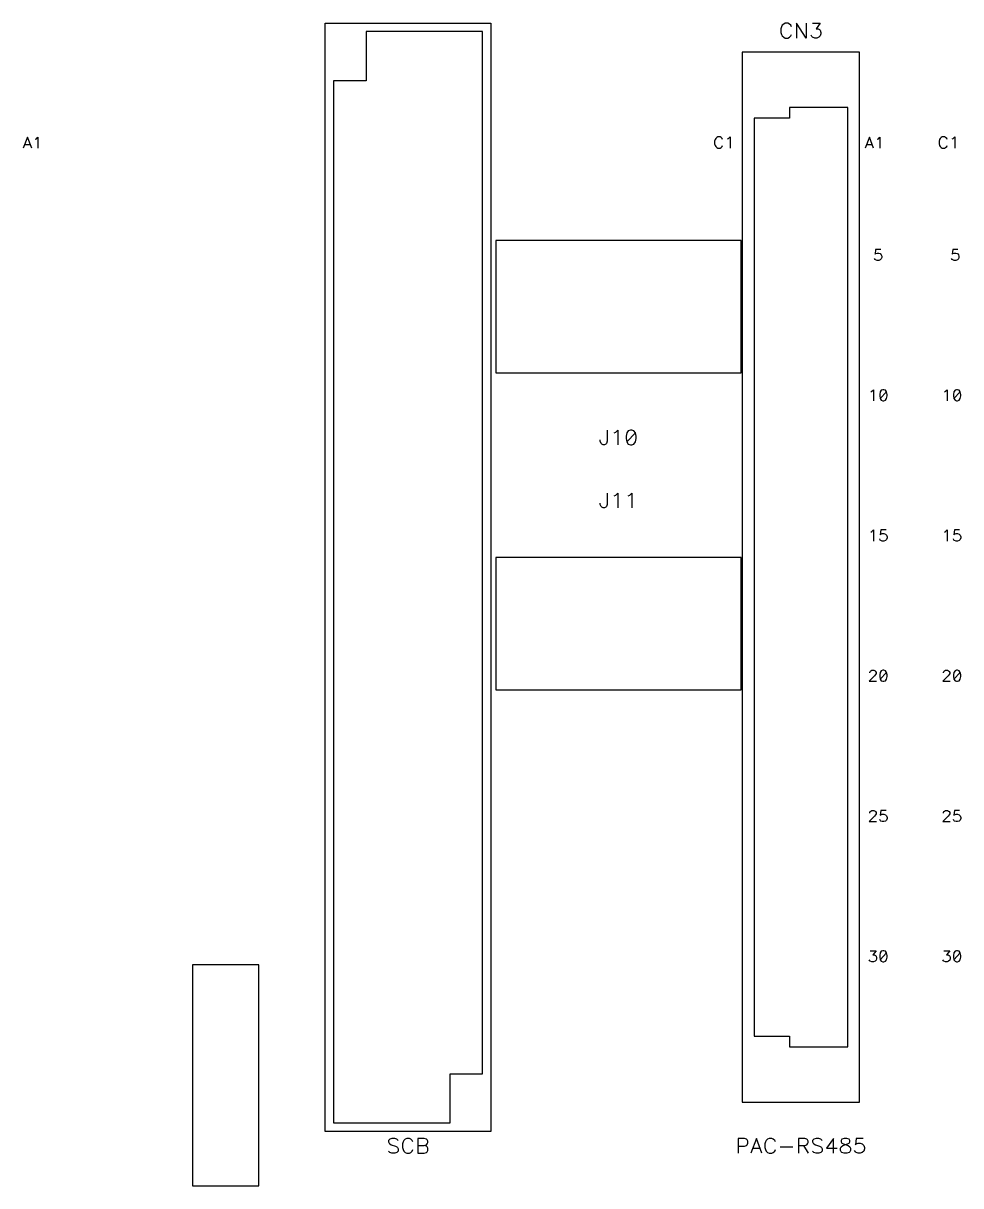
# Model space of a CAD drawing. Extents: x 295 to 953, y 10 to 290.
# Drawn here: x 721.1 to 805.9, y 105.4 to 210.7 of the extents above; entities that cross this region are included whole.
import ezdxf

# ---------------------------------------------------------------- set-up
doc = ezdxf.new("R2010")
doc.units = 0
doc.header["$LTSCALE"] = 5
doc.header["$MEASUREMENT"] = 0
doc.layers.add('DV-ABPB-A4_BSK', color=2, linetype='CONTINUOUS')

msp = doc.modelspace()

# ---------------------------------------------------------------- linework, layer by layer
at = {"layer": 'DV-ABPB-A4_BSK', "color": 7}
for p, q in [((748.4, 110.34), (748.4, 210.67)), ((748.4, 210.67), (763.39, 210.67)), ((763.39, 210.67), (763.39, 110.34)), ((789.9, 210.6), (789.77, 210.48)), ((790.03, 210.67), (789.9, 210.6)), ((790.28, 210.67), (790.03, 210.67)), ((790.41, 210.6), (790.28, 210.67)), ((790.54, 210.48), (790.41, 210.6)), ((791.93, 209.33), (791.04, 210.67)), ((791.04, 210.67), (791.04, 209.33)), ((791.93, 210.67), (791.93, 209.33)), ((792.5, 210.67), (793.2, 210.67)), ((793.2, 210.67), (792.82, 210.16)), ((752.09, 209.91), (752.09, 205.46)), ((762.63, 209.91), (752.09, 209.91)), ((762.63, 115.55), (762.63, 209.91)), ((789.71, 210.35), (789.65, 210.16)), ((789.65, 210.16), (789.65, 209.84)), ((789.65, 209.84), (789.71, 209.65)), ((789.77, 210.48), (789.71, 210.35)), ((789.71, 209.65), (789.77, 209.53)), ((789.77, 209.53), (789.9, 209.4)), ((790.41, 209.4), (790.54, 209.53)), ((790.6, 210.35), (790.54, 210.48)), ((790.54, 209.53), (790.6, 209.65)), ((792.44, 209.46), (792.38, 209.59)), ((792.5, 209.4), (792.44, 209.46)), ((792.82, 210.16), (793.01, 210.16)), ((793.01, 210.16), (793.14, 210.1)), ((793.2, 209.53), (793.08, 209.4)), ((793.14, 210.1), (793.2, 210.03)), ((793.2, 210.03), (793.27, 209.84)), ((793.27, 209.72), (793.2, 209.53)), ((793.27, 209.84), (793.27, 209.72)), ((789.9, 209.4), (790.03, 209.33)), ((790.03, 209.33), (790.28, 209.33)), ((790.28, 209.33), (790.41, 209.4)), ((792.7, 209.33), (792.5, 209.4)), ((792.89, 209.33), (792.7, 209.33)), ((793.08, 209.4), (792.89, 209.33)), ((786.15, 208.05), (786.15, 112.98)), ((796.76, 208.05), (786.15, 208.05)), ((796.76, 112.98), (796.76, 208.05)), ((752.09, 205.46), (749.16, 205.46)), ((749.16, 205.46), (749.16, 117.96)), ((790.41, 203.05), (790.41, 202.06)), ((795.7, 203.05), (790.41, 203.05)), ((795.7, 117.98), (795.7, 203.05)), ((790.41, 202.06), (787.21, 202.06)), ((787.21, 202.06), (787.21, 118.97)), ((721.45, 200.35), (721.07, 199.35)), ((721.83, 199.35), (721.45, 200.35)), ((722.16, 200.16), (722.26, 200.21)), ((722.26, 200.21), (722.4, 200.35)), ((722.4, 200.35), (722.4, 199.35)), ((783.69, 200.14), (783.64, 199.99)), ((783.64, 199.99), (783.64, 199.75)), ((783.74, 200.23), (783.69, 200.14)), ((783.84, 200.33), (783.74, 200.23)), ((783.93, 200.38), (783.84, 200.33)), ((784.13, 200.38), (783.93, 200.38)), ((784.23, 200.33), (784.13, 200.38)), ((784.33, 200.23), (784.23, 200.33)), ((784.37, 200.14), (784.33, 200.23)), ((784.81, 200.19), (784.91, 200.23)), ((784.91, 200.23), (785.06, 200.38)), ((785.06, 200.38), (785.06, 199.36)), ((797.65, 200.35), (797.27, 199.35)), ((798.03, 199.35), (797.65, 200.35)), ((798.36, 200.16), (798.46, 200.21)), ((798.46, 200.21), (798.6, 200.35)), ((798.6, 200.35), (798.6, 199.35)), ((804.01, 200.14), (803.96, 199.99)), ((803.96, 199.99), (803.96, 199.75)), ((804.06, 200.23), (804.01, 200.14)), ((804.16, 200.33), (804.06, 200.23)), ((804.25, 200.38), (804.16, 200.33)), ((804.45, 200.38), (804.25, 200.38)), ((804.55, 200.33), (804.45, 200.38)), ((804.65, 200.23), (804.55, 200.33)), ((804.69, 200.14), (804.65, 200.23)), ((805.13, 200.19), (805.23, 200.23)), ((805.23, 200.23), (805.38, 200.38)), ((805.38, 200.38), (805.38, 199.36)), ((721.21, 199.68), (721.69, 199.68)), ((783.64, 199.75), (783.69, 199.6)), ((783.69, 199.6), (783.74, 199.5)), ((783.74, 199.5), (783.84, 199.41)), ((783.84, 199.41), (783.93, 199.36)), ((783.93, 199.36), (784.13, 199.36)), ((784.13, 199.36), (784.23, 199.41)), ((784.23, 199.41), (784.33, 199.5)), ((784.33, 199.5), (784.37, 199.6)), ((797.41, 199.68), (797.89, 199.68)), ((803.96, 199.75), (804.01, 199.6)), ((804.01, 199.6), (804.06, 199.5)), ((804.06, 199.5), (804.16, 199.41)), ((804.16, 199.41), (804.25, 199.36)), ((804.25, 199.36), (804.45, 199.36)), ((804.45, 199.36), (804.55, 199.41)), ((804.55, 199.41), (804.65, 199.5)), ((804.65, 199.5), (804.69, 199.6)), ((763.85, 191.01), (763.85, 179.01)), ((786.05, 191.01), (763.85, 191.01)), ((786.05, 179.01), (786.05, 191.01)), ((798.2, 190.19), (798.16, 189.76)), ((798.16, 189.76), (798.2, 189.81)), ((798.68, 190.19), (798.2, 190.19)), ((798.2, 189.81), (798.35, 189.86)), ((798.35, 189.86), (798.49, 189.86)), ((798.49, 189.86), (798.63, 189.81)), ((798.63, 189.81), (798.73, 189.71)), ((798.73, 189.71), (798.78, 189.57)), ((798.78, 189.47), (798.73, 189.33)), ((798.78, 189.57), (798.78, 189.47)), ((805.19, 190.19), (805.14, 189.76)), ((805.14, 189.76), (805.19, 189.81)), ((805.66, 190.19), (805.19, 190.19)), ((805.19, 189.81), (805.33, 189.86)), ((805.33, 189.86), (805.47, 189.86)), ((805.47, 189.86), (805.62, 189.81)), ((805.62, 189.81), (805.71, 189.71)), ((805.71, 189.71), (805.76, 189.57)), ((805.76, 189.47), (805.71, 189.33)), ((805.76, 189.57), (805.76, 189.47)), ((798.16, 189.28), (798.11, 189.38)), ((798.2, 189.24), (798.16, 189.28)), ((798.35, 189.19), (798.2, 189.24)), ((798.49, 189.19), (798.35, 189.19)), ((798.63, 189.24), (798.49, 189.19)), ((798.73, 189.33), (798.63, 189.24)), ((805.14, 189.28), (805.09, 189.38)), ((805.19, 189.24), (805.14, 189.28)), ((805.33, 189.19), (805.19, 189.24)), ((805.47, 189.19), (805.33, 189.19)), ((805.62, 189.24), (805.47, 189.19)), ((805.71, 189.33), (805.62, 189.24)), ((763.85, 179.01), (786.05, 179.01)), ((797.78, 177.3), (797.87, 177.35)), ((797.87, 177.35), (798.01, 177.49)), ((798.01, 177.49), (798.01, 176.49)), ((798.63, 177.3), (798.59, 177.06)), ((798.59, 177.06), (798.59, 176.92)), ((798.59, 176.92), (798.63, 176.68)), ((798.73, 177.44), (798.63, 177.3)), ((799.2, 177.3), (798.63, 176.68)), ((798.87, 177.49), (798.73, 177.44)), ((798.97, 177.49), (798.87, 177.49)), ((799.11, 177.44), (798.97, 177.49)), ((799.2, 177.3), (799.11, 177.44)), ((799.25, 177.06), (799.2, 177.3)), ((799.2, 176.68), (799.25, 176.92)), ((799.25, 176.92), (799.25, 177.06)), ((804.44, 177.3), (804.54, 177.35)), ((804.54, 177.35), (804.68, 177.49)), ((804.68, 177.49), (804.68, 176.49)), ((805.3, 177.3), (805.25, 177.06)), ((805.25, 177.06), (805.25, 176.92)), ((805.25, 176.92), (805.3, 176.68)), ((805.4, 177.44), (805.3, 177.3)), ((805.87, 177.3), (805.3, 176.68)), ((805.54, 177.49), (805.4, 177.44)), ((805.63, 177.49), (805.54, 177.49)), ((805.78, 177.44), (805.63, 177.49)), ((805.87, 177.3), (805.78, 177.44)), ((805.92, 177.06), (805.87, 177.3)), ((805.87, 176.68), (805.92, 176.92)), ((805.92, 176.92), (805.92, 177.06)), ((798.63, 176.68), (798.73, 176.54)), ((798.73, 176.54), (798.87, 176.49)), ((798.87, 176.49), (798.97, 176.49)), ((798.97, 176.49), (799.11, 176.54)), ((799.11, 176.54), (799.2, 176.68)), ((805.3, 176.68), (805.4, 176.54)), ((805.4, 176.54), (805.54, 176.49)), ((805.54, 176.49), (805.63, 176.49)), ((805.63, 176.49), (805.78, 176.54)), ((805.78, 176.54), (805.87, 176.68)), ((773.93, 173.84), (773.93, 172.82)), ((774.69, 173.65), (774.88, 173.84)), ((774.88, 173.84), (774.88, 172.5)), ((775.83, 173.77), (775.71, 173.58)), ((776.03, 173.84), (775.83, 173.77)), ((776.15, 173.84), (776.03, 173.84)), ((776.34, 173.77), (776.15, 173.84)), ((776.47, 173.58), (776.34, 173.77)), ((773.29, 172.82), (773.29, 172.95)), ((773.36, 172.63), (773.29, 172.82)), ((773.42, 172.57), (773.36, 172.63)), ((773.87, 172.63), (773.8, 172.57)), ((773.93, 172.82), (773.87, 172.63)), ((774.56, 173.58), (774.69, 173.65)), ((775.71, 173.58), (775.64, 173.27)), ((775.64, 173.27), (775.64, 173.08)), ((775.64, 173.08), (775.71, 172.76)), ((776.47, 173.58), (775.71, 172.76)), ((775.71, 172.76), (775.83, 172.57)), ((776.34, 172.57), (776.47, 172.76)), ((776.53, 173.27), (776.47, 173.58)), ((776.47, 172.76), (776.53, 173.08)), ((776.53, 173.08), (776.53, 173.27)), ((773.55, 172.5), (773.42, 172.57)), ((773.68, 172.5), (773.55, 172.5)), ((773.8, 172.57), (773.68, 172.5)), ((775.83, 172.57), (776.03, 172.5)), ((776.03, 172.5), (776.15, 172.5)), ((776.15, 172.5), (776.34, 172.57)), ((773.93, 168.12), (773.93, 167.11)), ((774.56, 167.87), (774.69, 167.93)), ((774.69, 167.93), (774.88, 168.12)), ((774.88, 168.12), (774.88, 166.79)), ((775.83, 167.87), (775.96, 167.93)), ((775.96, 167.93), (776.15, 168.12)), ((776.15, 168.12), (776.15, 166.79)), ((773.29, 167.11), (773.29, 167.23)), ((773.36, 166.92), (773.29, 167.11)), ((773.42, 166.85), (773.36, 166.92)), ((773.55, 166.79), (773.42, 166.85)), ((773.68, 166.79), (773.55, 166.79)), ((773.8, 166.85), (773.68, 166.79)), ((773.87, 166.92), (773.8, 166.85)), ((773.93, 167.11), (773.87, 166.92)), ((797.78, 164.6), (797.87, 164.65)), ((797.87, 164.65), (798.01, 164.79)), ((798.01, 164.79), (798.01, 163.79)), ((798.68, 164.79), (798.63, 164.36)), ((798.63, 164.36), (798.68, 164.41)), ((799.16, 164.79), (798.68, 164.79)), ((798.68, 164.41), (798.82, 164.46)), ((798.82, 164.46), (798.97, 164.46)), ((798.97, 164.46), (799.11, 164.41)), ((799.11, 164.41), (799.2, 164.31)), ((799.2, 164.31), (799.25, 164.17)), ((804.44, 164.6), (804.54, 164.65)), ((804.54, 164.65), (804.68, 164.79)), ((804.68, 164.79), (804.68, 163.79)), ((805.35, 164.79), (805.3, 164.36)), ((805.3, 164.36), (805.35, 164.41)), ((805.82, 164.79), (805.35, 164.79)), ((805.35, 164.41), (805.49, 164.46)), ((805.49, 164.46), (805.63, 164.46)), ((805.63, 164.46), (805.78, 164.41)), ((805.78, 164.41), (805.87, 164.31)), ((805.87, 164.31), (805.92, 164.17)), ((798.63, 163.88), (798.59, 163.98)), ((798.68, 163.84), (798.63, 163.88)), ((798.82, 163.79), (798.68, 163.84)), ((798.97, 163.79), (798.82, 163.79)), ((799.11, 163.84), (798.97, 163.79)), ((799.2, 163.93), (799.11, 163.84)), ((799.25, 164.07), (799.2, 163.93)), ((799.25, 164.17), (799.25, 164.07)), ((805.3, 163.88), (805.25, 163.98)), ((805.35, 163.84), (805.3, 163.88)), ((805.49, 163.79), (805.35, 163.84)), ((805.63, 163.79), (805.49, 163.79)), ((805.78, 163.84), (805.63, 163.79)), ((805.87, 163.93), (805.78, 163.84)), ((805.92, 164.07), (805.87, 163.93)), ((805.92, 164.17), (805.92, 164.07)), ((763.85, 162.31), (763.85, 150.31)), ((786.05, 162.31), (763.85, 162.31)), ((786.05, 150.31), (786.05, 162.31)), ((798.11, 151.57), (797.63, 151.09)), ((797.68, 151.9), (797.73, 151.99)), ((797.68, 151.85), (797.68, 151.9)), ((797.73, 151.99), (797.78, 152.04)), ((797.78, 152.04), (797.87, 152.09)), ((797.87, 152.09), (798.06, 152.09)), ((798.06, 152.09), (798.16, 152.04)), ((798.2, 151.71), (798.11, 151.57)), ((798.16, 152.04), (798.2, 151.99)), ((798.2, 151.99), (798.25, 151.9)), ((798.25, 151.8), (798.2, 151.71)), ((798.25, 151.9), (798.25, 151.8)), ((798.63, 151.9), (798.59, 151.66)), ((798.59, 151.66), (798.59, 151.52)), ((798.73, 152.04), (798.63, 151.9)), ((799.2, 151.9), (798.63, 151.28)), ((798.87, 152.09), (798.73, 152.04)), ((798.97, 152.09), (798.87, 152.09)), ((799.11, 152.04), (798.97, 152.09)), ((799.2, 151.9), (799.11, 152.04)), ((799.25, 151.66), (799.2, 151.9)), ((799.25, 151.52), (799.25, 151.66)), ((804.78, 151.57), (804.3, 151.09)), ((804.35, 151.9), (804.39, 151.99)), ((804.35, 151.85), (804.35, 151.9)), ((804.39, 151.99), (804.44, 152.04)), ((804.44, 152.04), (804.54, 152.09)), ((804.54, 152.09), (804.73, 152.09)), ((804.73, 152.09), (804.82, 152.04)), ((804.87, 151.71), (804.78, 151.57)), ((804.82, 152.04), (804.87, 151.99)), ((804.87, 151.99), (804.92, 151.9)), ((804.92, 151.8), (804.87, 151.71)), ((804.92, 151.9), (804.92, 151.8)), ((805.3, 151.9), (805.25, 151.66)), ((805.25, 151.66), (805.25, 151.52)), ((805.4, 152.04), (805.3, 151.9)), ((805.87, 151.9), (805.3, 151.28)), ((805.54, 152.09), (805.4, 152.04)), ((805.63, 152.09), (805.54, 152.09)), ((805.78, 152.04), (805.63, 152.09)), ((805.87, 151.9), (805.78, 152.04)), ((805.92, 151.66), (805.87, 151.9)), ((805.92, 151.52), (805.92, 151.66)), ((797.63, 151.09), (798.3, 151.09)), ((798.59, 151.52), (798.63, 151.28)), ((798.63, 151.28), (798.73, 151.14)), ((798.73, 151.14), (798.87, 151.09)), ((798.87, 151.09), (798.97, 151.09)), ((798.97, 151.09), (799.11, 151.14)), ((799.11, 151.14), (799.2, 151.28)), ((799.2, 151.28), (799.25, 151.52)), ((804.3, 151.09), (804.97, 151.09)), ((805.25, 151.52), (805.3, 151.28)), ((805.3, 151.28), (805.4, 151.14)), ((805.4, 151.14), (805.54, 151.09)), ((805.54, 151.09), (805.63, 151.09)), ((805.63, 151.09), (805.78, 151.14)), ((805.78, 151.14), (805.87, 151.28)), ((805.87, 151.28), (805.92, 151.52)), ((763.85, 150.31), (786.05, 150.31)), ((797.68, 139.2), (797.73, 139.29)), ((797.68, 139.15), (797.68, 139.2)), ((797.73, 139.29), (797.78, 139.34)), ((797.78, 139.34), (797.87, 139.39)), ((797.87, 139.39), (798.06, 139.39)), ((798.06, 139.39), (798.16, 139.34)), ((798.2, 139.01), (798.11, 138.87)), ((798.16, 139.34), (798.2, 139.29)), ((798.2, 139.29), (798.25, 139.2)), ((798.25, 139.1), (798.2, 139.01)), ((798.25, 139.2), (798.25, 139.1)), ((798.68, 139.39), (798.63, 138.96)), ((798.63, 138.96), (798.68, 139.01)), ((799.16, 139.39), (798.68, 139.39)), ((798.68, 139.01), (798.82, 139.06)), ((798.82, 139.06), (798.97, 139.06)), ((798.97, 139.06), (799.11, 139.01)), ((799.11, 139.01), (799.2, 138.91)), ((804.35, 139.2), (804.39, 139.29)), ((804.35, 139.15), (804.35, 139.2)), ((804.39, 139.29), (804.44, 139.34)), ((804.44, 139.34), (804.54, 139.39)), ((804.54, 139.39), (804.73, 139.39)), ((804.73, 139.39), (804.82, 139.34)), ((804.87, 139.01), (804.78, 138.87)), ((804.82, 139.34), (804.87, 139.29)), ((804.87, 139.29), (804.92, 139.2)), ((804.92, 139.1), (804.87, 139.01)), ((804.92, 139.2), (804.92, 139.1)), ((805.35, 139.39), (805.3, 138.96)), ((805.3, 138.96), (805.35, 139.01)), ((805.82, 139.39), (805.35, 139.39)), ((805.35, 139.01), (805.49, 139.06)), ((805.49, 139.06), (805.63, 139.06)), ((805.63, 139.06), (805.78, 139.01)), ((805.78, 139.01), (805.87, 138.91)), ((798.11, 138.87), (797.63, 138.39)), ((797.63, 138.39), (798.3, 138.39)), ((798.63, 138.48), (798.59, 138.58)), ((798.68, 138.44), (798.63, 138.48)), ((798.82, 138.39), (798.68, 138.44)), ((798.97, 138.39), (798.82, 138.39)), ((799.11, 138.44), (798.97, 138.39)), ((799.2, 138.53), (799.11, 138.44)), ((799.2, 138.91), (799.25, 138.77)), ((799.25, 138.67), (799.2, 138.53)), ((799.25, 138.77), (799.25, 138.67)), ((804.78, 138.87), (804.3, 138.39)), ((804.3, 138.39), (804.97, 138.39)), ((805.3, 138.48), (805.25, 138.58)), ((805.35, 138.44), (805.3, 138.48)), ((805.49, 138.39), (805.35, 138.44)), ((805.63, 138.39), (805.49, 138.39)), ((805.78, 138.44), (805.63, 138.39)), ((805.87, 138.53), (805.78, 138.44)), ((805.87, 138.91), (805.92, 138.77)), ((805.92, 138.67), (805.87, 138.53)), ((805.92, 138.77), (805.92, 138.67)), ((797.73, 126.69), (798.25, 126.69)), ((798.25, 126.69), (797.97, 126.31)), ((797.97, 126.31), (798.11, 126.31)), ((798.11, 126.31), (798.2, 126.26)), ((798.63, 126.5), (798.59, 126.26)), ((798.73, 126.64), (798.63, 126.5)), ((799.2, 126.5), (798.63, 125.88)), ((798.87, 126.69), (798.73, 126.64)), ((798.97, 126.69), (798.87, 126.69)), ((799.11, 126.64), (798.97, 126.69)), ((799.2, 126.5), (799.11, 126.64)), ((799.25, 126.26), (799.2, 126.5)), ((804.39, 126.69), (804.92, 126.69)), ((804.92, 126.69), (804.63, 126.31)), ((804.63, 126.31), (804.78, 126.31)), ((804.78, 126.31), (804.87, 126.26)), ((805.3, 126.5), (805.25, 126.26)), ((805.4, 126.64), (805.3, 126.5)), ((805.87, 126.5), (805.3, 125.88)), ((805.54, 126.69), (805.4, 126.64)), ((805.63, 126.69), (805.54, 126.69)), ((805.78, 126.64), (805.63, 126.69)), ((805.87, 126.5), (805.78, 126.64)), ((805.92, 126.26), (805.87, 126.5)), ((736.39, 125.42), (736.39, 105.42)), ((742.39, 125.42), (736.39, 125.42)), ((742.39, 105.42), (742.39, 125.42)), ((797.68, 125.78), (797.63, 125.88)), ((797.73, 125.74), (797.68, 125.78)), ((797.87, 125.69), (797.73, 125.74)), ((798.01, 125.69), (797.87, 125.69)), ((798.16, 125.74), (798.01, 125.69)), ((798.25, 125.83), (798.16, 125.74)), ((798.2, 126.26), (798.25, 126.21)), ((798.25, 126.21), (798.3, 126.07)), ((798.3, 125.97), (798.25, 125.83)), ((798.3, 126.07), (798.3, 125.97)), ((798.59, 126.26), (798.59, 126.12)), ((798.59, 126.12), (798.63, 125.88)), ((798.63, 125.88), (798.73, 125.74)), ((798.73, 125.74), (798.87, 125.69)), ((798.87, 125.69), (798.97, 125.69)), ((798.97, 125.69), (799.11, 125.74)), ((799.11, 125.74), (799.2, 125.88)), ((799.2, 125.88), (799.25, 126.12)), ((799.25, 126.12), (799.25, 126.26)), ((804.35, 125.78), (804.3, 125.88)), ((804.39, 125.74), (804.35, 125.78)), ((804.54, 125.69), (804.39, 125.74)), ((804.68, 125.69), (804.54, 125.69)), ((804.82, 125.74), (804.68, 125.69)), ((804.92, 125.83), (804.82, 125.74)), ((804.87, 126.26), (804.92, 126.21)), ((804.92, 126.21), (804.97, 126.07)), ((804.97, 125.97), (804.92, 125.83)), ((804.97, 126.07), (804.97, 125.97)), ((805.25, 126.26), (805.25, 126.12)), ((805.25, 126.12), (805.3, 125.88)), ((805.3, 125.88), (805.4, 125.74)), ((805.4, 125.74), (805.54, 125.69)), ((805.54, 125.69), (805.63, 125.69)), ((805.63, 125.69), (805.78, 125.74)), ((805.78, 125.74), (805.87, 125.88)), ((805.87, 125.88), (805.92, 126.12)), ((805.92, 126.12), (805.92, 126.26)), ((787.21, 118.97), (790.41, 118.97)), ((790.41, 118.97), (790.41, 117.98)), ((749.16, 117.96), (749.16, 111.1)), ((790.41, 117.98), (795.7, 117.98)), ((759.71, 115.55), (762.63, 115.55)), ((759.71, 111.1), (759.71, 115.55)), ((786.15, 112.98), (796.76, 112.98)), ((749.16, 111.1), (759.71, 111.1)), ((763.39, 110.34), (748.4, 110.34)), ((754.24, 109.64), (754.12, 109.51)), ((754.12, 109.51), (754.12, 109.39)), ((754.44, 109.7), (754.24, 109.64)), ((754.69, 109.7), (754.44, 109.7)), ((754.88, 109.64), (754.69, 109.7)), ((755.01, 109.51), (754.88, 109.64)), ((755.51, 109.51), (755.45, 109.39)), ((755.64, 109.64), (755.51, 109.51)), ((755.77, 109.7), (755.64, 109.64)), ((756.02, 109.7), (755.77, 109.7)), ((756.15, 109.64), (756.02, 109.7)), ((756.28, 109.51), (756.15, 109.64)), ((756.34, 109.39), (756.28, 109.51)), ((756.78, 109.7), (756.78, 108.37)), ((757.36, 109.7), (756.78, 109.7)), ((757.55, 109.64), (757.36, 109.7)), ((757.61, 109.58), (757.55, 109.64)), ((757.67, 109.45), (757.61, 109.58)), ((786.35, 109.7), (785.77, 109.7)), ((785.77, 109.7), (785.77, 108.37)), ((786.54, 109.64), (786.35, 109.7)), ((786.6, 109.58), (786.54, 109.64)), ((786.66, 109.45), (786.6, 109.58)), ((787.42, 109.7), (786.92, 108.37)), ((787.93, 108.37), (787.42, 109.7)), ((788.31, 109.51), (788.25, 109.39)), ((788.44, 109.64), (788.31, 109.51)), ((788.57, 109.7), (788.44, 109.64)), ((788.82, 109.7), (788.57, 109.7)), ((788.95, 109.64), (788.82, 109.7)), ((789.08, 109.51), (788.95, 109.64)), ((789.14, 109.39), (789.08, 109.51)), ((791.81, 109.7), (791.23, 109.7)), ((791.23, 109.7), (791.23, 108.37)), ((792, 109.64), (791.81, 109.7)), ((792.06, 109.58), (792, 109.64)), ((792.12, 109.45), (792.06, 109.58)), ((792.63, 109.64), (792.5, 109.51)), ((792.5, 109.51), (792.5, 109.39)), ((792.82, 109.7), (792.63, 109.64)), ((793.08, 109.7), (792.82, 109.7)), ((793.27, 109.64), (793.08, 109.7)), ((793.39, 109.51), (793.27, 109.64)), ((794.41, 109.7), (793.77, 108.81)), ((794.41, 108.37), (794.41, 109.7)), ((795.17, 109.64), (795.11, 109.51)), ((795.11, 109.51), (795.11, 109.39)), ((795.36, 109.7), (795.17, 109.64)), ((795.62, 109.7), (795.36, 109.7)), ((795.81, 109.64), (795.62, 109.7)), ((795.87, 109.51), (795.81, 109.64)), ((795.87, 109.39), (795.87, 109.51)), ((796.44, 109.7), (796.38, 109.13)), ((797.08, 109.7), (796.44, 109.7)), ((754.12, 109.39), (754.18, 109.26)), ((754.24, 108.43), (754.12, 108.56)), ((754.18, 109.26), (754.24, 109.2)), ((754.24, 109.2), (754.37, 109.13)), ((754.44, 108.37), (754.24, 108.43)), ((754.37, 109.13), (754.75, 109)), ((754.88, 108.43), (754.69, 108.37)), ((754.75, 109), (754.88, 108.94)), ((754.88, 108.94), (754.94, 108.88)), ((755.01, 108.56), (754.88, 108.43)), ((754.94, 108.88), (755.01, 108.75)), ((755.01, 108.75), (755.01, 108.56)), ((755.45, 109.39), (755.39, 109.2)), ((755.39, 109.2), (755.39, 108.88)), ((755.39, 108.88), (755.45, 108.69)), ((755.45, 108.69), (755.51, 108.56)), ((755.51, 108.56), (755.64, 108.43)), ((755.64, 108.43), (755.77, 108.37)), ((756.02, 108.37), (756.15, 108.43)), ((756.15, 108.43), (756.28, 108.56)), ((756.28, 108.56), (756.34, 108.69)), ((756.78, 109.07), (757.36, 109.07)), ((757.36, 109.07), (757.55, 109.13)), ((757.55, 109), (757.36, 109.07)), ((757.36, 108.37), (757.55, 108.43)), ((757.55, 109.13), (757.61, 109.2)), ((757.61, 108.94), (757.55, 109)), ((757.55, 108.43), (757.61, 108.5)), ((757.61, 109.2), (757.67, 109.32)), ((757.67, 108.81), (757.61, 108.94)), ((757.61, 108.5), (757.67, 108.62)), ((757.67, 109.32), (757.67, 109.45)), ((757.67, 108.62), (757.67, 108.81)), ((785.77, 109), (786.35, 109)), ((786.35, 109), (786.54, 109.07)), ((786.54, 109.07), (786.6, 109.13)), ((786.6, 109.13), (786.66, 109.26)), ((786.66, 109.26), (786.66, 109.45)), ((787.11, 108.81), (787.74, 108.81)), ((788.25, 109.39), (788.19, 109.2)), ((788.19, 109.2), (788.19, 108.88)), ((788.19, 108.88), (788.25, 108.69)), ((788.25, 108.69), (788.31, 108.56)), ((788.31, 108.56), (788.44, 108.43)), ((788.44, 108.43), (788.57, 108.37)), ((788.82, 108.37), (788.95, 108.43)), ((788.95, 108.43), (789.08, 108.56)), ((789.08, 108.56), (789.14, 108.69)), ((789.58, 108.94), (790.73, 108.94)), ((791.23, 109.07), (791.81, 109.07)), ((791.68, 109.07), (792.12, 108.37)), ((791.81, 109.07), (792, 109.13)), ((792, 109.13), (792.06, 109.2)), ((792.06, 109.2), (792.12, 109.32)), ((792.12, 109.32), (792.12, 109.45)), ((792.5, 109.39), (792.57, 109.26)), ((792.63, 108.43), (792.5, 108.56)), ((792.57, 109.26), (792.63, 109.2)), ((792.63, 109.2), (792.76, 109.13)), ((792.82, 108.37), (792.63, 108.43)), ((792.76, 109.13), (793.14, 109)), ((793.27, 108.43), (793.08, 108.37)), ((793.14, 109), (793.27, 108.94)), ((793.27, 108.94), (793.33, 108.88)), ((793.39, 108.56), (793.27, 108.43)), ((793.33, 108.88), (793.39, 108.75)), ((793.39, 108.75), (793.39, 108.56)), ((793.77, 108.81), (794.73, 108.81)), ((795.04, 108.81), (795.11, 108.94)), ((795.04, 108.62), (795.04, 108.81)), ((795.11, 108.5), (795.04, 108.62)), ((795.11, 109.39), (795.17, 109.26)), ((795.11, 108.94), (795.24, 109.07)), ((795.17, 108.43), (795.11, 108.5)), ((795.17, 109.26), (795.3, 109.2)), ((795.36, 108.37), (795.17, 108.43)), ((795.24, 109.07), (795.43, 109.13)), ((795.3, 109.2), (795.55, 109.13)), ((795.43, 109.13), (795.68, 109.2)), ((795.55, 109.13), (795.74, 109.07)), ((795.81, 108.43), (795.62, 108.37)), ((795.68, 109.2), (795.81, 109.26)), ((795.74, 109.07), (795.87, 108.94)), ((795.81, 109.26), (795.87, 109.39)), ((795.87, 108.5), (795.81, 108.43)), ((795.87, 108.94), (795.93, 108.81)), ((795.93, 108.62), (795.87, 108.5)), ((795.93, 108.81), (795.93, 108.62)), ((796.38, 108.5), (796.31, 108.62)), ((796.38, 109.13), (796.44, 109.2)), ((796.44, 108.43), (796.38, 108.5)), ((796.44, 109.2), (796.63, 109.26)), ((796.63, 108.37), (796.44, 108.43)), ((796.63, 109.26), (796.82, 109.26)), ((796.82, 109.26), (797.01, 109.2)), ((797.01, 108.43), (796.82, 108.37)), ((797.01, 109.2), (797.14, 109.07)), ((797.14, 108.56), (797.01, 108.43)), ((797.14, 109.07), (797.2, 108.88)), ((797.2, 108.75), (797.14, 108.56)), ((797.2, 108.88), (797.2, 108.75)), ((754.69, 108.37), (754.44, 108.37)), ((755.77, 108.37), (756.02, 108.37)), ((756.78, 108.37), (757.36, 108.37)), ((788.57, 108.37), (788.82, 108.37)), ((793.08, 108.37), (792.82, 108.37)), ((795.62, 108.37), (795.36, 108.37)), ((796.82, 108.37), (796.63, 108.37)), ((736.39, 105.42), (742.39, 105.42))]:
    msp.add_line(p, q, dxfattribs=at)

doc.saveas('drawing.dxf')
